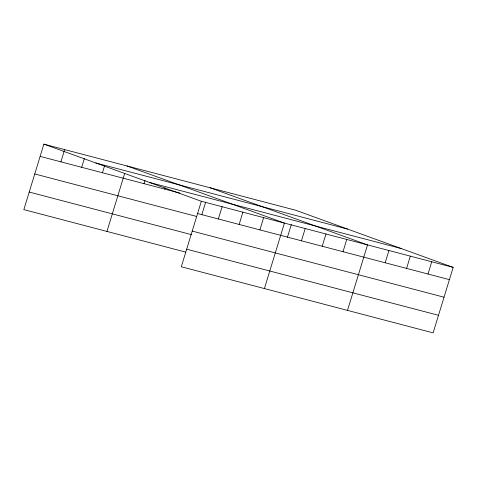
<?xml version="1.0" encoding="UTF-8"?>
<svg xmlns="http://www.w3.org/2000/svg" width="477" height="477" viewBox="0 0 477 477"><rect width="100%" height="100%" fill="white"/><g stroke="black" fill="none" stroke-linecap="round" stroke-linejoin="round"><path stroke-width="0.72" d="M43.872 144.132L201.33 201.27L181.308 266.756L433.128 332.868L453.15 267.382L295.692 210.244L43.872 144.132L23.85 209.618L185.756 252.124M60.901 161.846L64.645 149.587M81.674 167.302L84.381 158.447M102.448 172.752L104.529 165.942M106.949 231.434L124.682 173.437M144 183.663L145.038 180.258M164.774 189.119L165.191 187.753M201.813 214.781L205.682 202.129M218.359 218.985L222.103 206.726M239.132 224.44L242.882 212.182M259.905 229.896L263.656 217.631M264.407 288.573L284.429 223.087L126.971 165.948M287.434 237.254L291.298 224.607M301.458 240.802L305.202 228.543M322.231 246.257L325.982 233.998M343.005 251.713L346.755 239.448M347.506 310.39L367.528 244.904L210.071 187.765M385.189 262.785L388.934 250.52M406.595 268.402L410.339 256.143M427.994 274.025L431.745 261.76M95.835 162.985L347.655 229.097M149.367 182.417L401.187 248.523M40.122 156.39L179.817 193.066M201.33 201.27L453.15 267.382M197.579 213.529L449.4 279.641M34.755 173.956L196.655 216.463M192.213 231.095L444.033 297.207M29.222 192.052L191.837 234.744M186.68 249.197L438.5 315.303"/></g></svg>
